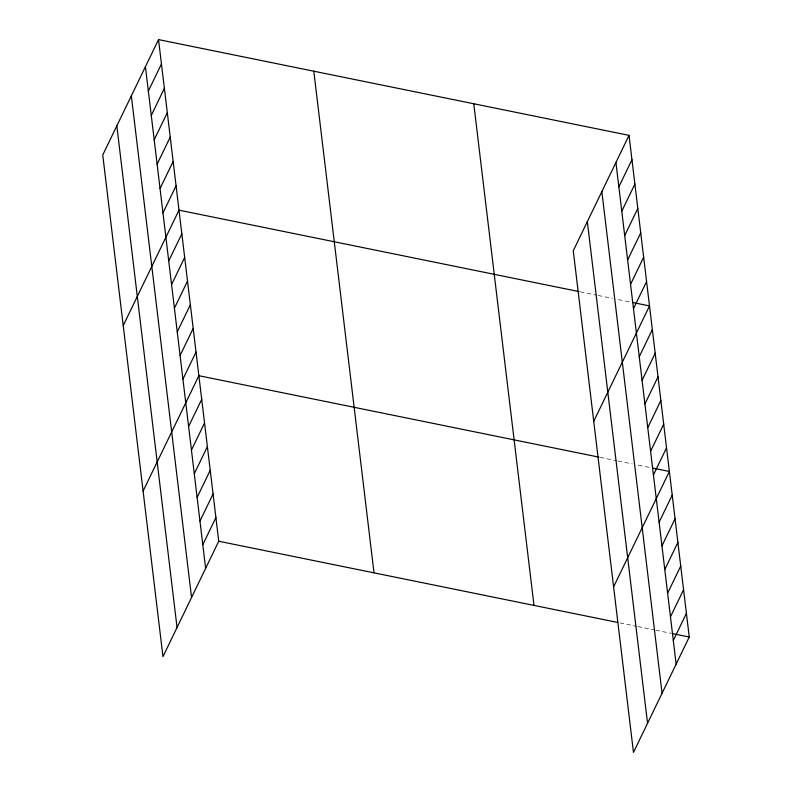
<?xml version="1.0" encoding="UTF-8"?>
<svg xmlns="http://www.w3.org/2000/svg" width="792" height="792" viewBox="0 0 792 792"><rect width="100%" height="100%" fill="white"/><g stroke="black" fill="none" stroke-linecap="round" stroke-linejoin="round"><path stroke-width="0.59" stroke-dasharray="3.96 2.97" d="M580.239 291.822L596.96 295.228M598.158 295.475L612.483 298.386M618.453 299.604L631.6 302.277M600.108 457.37L616.829 460.776M618.027 461.013L632.353 463.934M638.332 465.151L651.469 467.825M619.978 622.908L636.699 626.314M637.897 626.561L654.618 629.957M655.806 630.204L671.339 633.362"/><path stroke-width="1.19" d="M158.529 39.6L102.752 154.984L162.964 656.637L218.74 541.243L158.529 39.6L629.036 135.363L689.248 637.016L633.471 752.4L573.26 250.757L629.036 135.363M148.342 91.08L161.449 63.964M151.272 115.454L164.38 88.328M154.192 139.818L167.3 112.702M157.123 164.182L170.23 137.065M160.043 188.545L173.151 161.429M162.964 212.909L176.081 185.793M123.225 325.552L179.002 210.157L579.041 291.585M168.736 260.924L181.843 233.808M171.567 284.575L184.675 257.459M174.408 308.227L187.516 281.111M177.25 331.878L190.357 304.752M180.081 355.519L193.198 328.403M182.922 379.17L196.03 352.054M143.095 491.089L198.871 375.705L598.91 457.123M188.605 426.472L201.713 399.346M191.436 450.113L204.554 422.997M194.278 473.764L207.385 446.648M197.119 497.416L210.226 470.3M199.96 521.067L213.068 493.951M202.792 544.718L215.909 517.592M618.849 186.853L631.966 159.737M621.779 211.216L634.887 184.1M624.7 235.58L637.808 208.464M627.63 259.944L640.738 232.828M630.551 284.308L643.658 257.192M633.481 308.682L646.589 281.556M593.733 421.314L649.509 305.93L632.788 302.524M639.243 356.697L652.351 329.571M642.074 380.338L655.192 353.222M644.916 403.989L658.023 376.873M647.757 427.64L660.865 400.524M650.598 451.292L663.706 424.166M653.43 474.933L666.547 447.817M613.602 586.862L669.379 471.468L652.658 468.062M659.112 522.235L672.22 495.119M661.954 545.886L675.061 518.77M664.785 569.537L677.893 542.411M667.626 593.178L680.734 566.062M670.468 616.829L683.575 589.713M673.309 640.481L686.417 613.364M218.74 541.243L617.592 622.423M672.527 633.61L689.248 637.016M615.928 162.489L676.14 664.132M601.851 191.615L662.062 693.257M587.337 221.621L647.549 723.274M473.774 103.762L533.986 605.405M313.8 71.201L374.012 572.844M145.421 66.716L205.633 568.359M131.333 95.852L191.555 597.495M116.83 125.859L177.042 627.502"/></g></svg>
